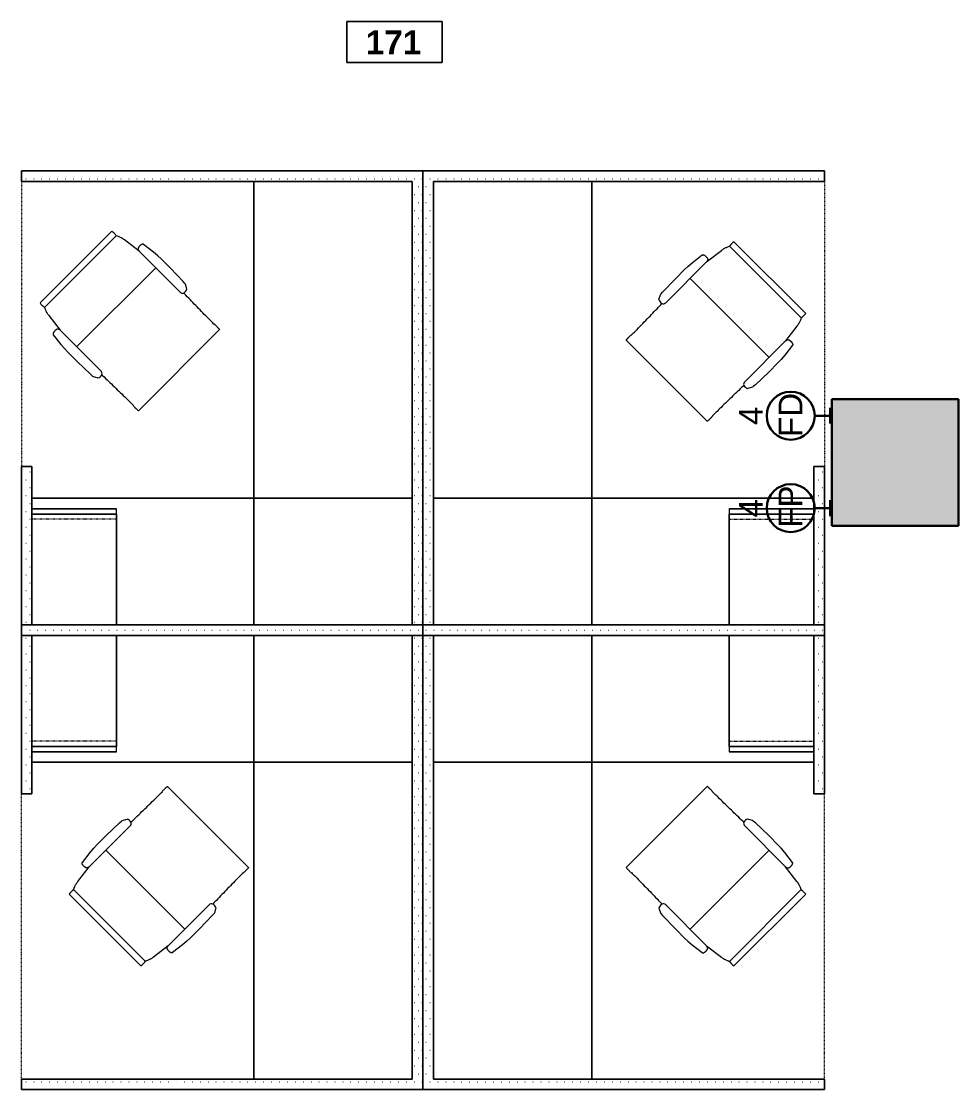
# Model space of a CAD drawing. Header units: inches. Extents: x 587 to 1284, y 1170 to 2052.
# Drawn here: x 915.6 to 1093, y 1626.7 to 1829 of the extents above; entities that cross this region are included whole.
import ezdxf

# ---------------------------------------------------------------- set-up
doc = ezdxf.new("R2010")
doc.units = ezdxf.units.IN
doc.header["$MEASUREMENT"] = 0
doc.linetypes.add('DASH 1_32_', pattern=[0.0625, 0.03125, -0.03125])
doc.linetypes.add('Dash 1_8_', pattern=[0.25, 0.125, -0.125])
for name, color, linetype, lineweight in [('A-ANNO-NOTE', 131, 'Continuous', 9), ('A-AREA-IDEN', 2, 'Continuous', 9), ('B-CL', 7, 'Continuous', 9), ('I-FURN', 30, 'Continuous', 9), ('S-COLS', 52, 'Continuous', 18), ('Victor Bldg - 7th Floor_LINK_dwg', 8, 'Continuous', 9)]:
    doc.layers.add(name, color=color, linetype=linetype, lineweight=lineweight)
doc.styles.add('Swis721 Lt BT', font='swissl.ttf', dxfattribs={"height": 4.5})
doc.styles.add('Swis721 Lt BT_B', font='', dxfattribs={"height": 4.5})
doc.styles.get('Swis721 Lt BT_B').set_extended_font_data('Swis721 Lt BT', bold=True)

# ---------------------------------------------------------------- blocks, each defined once
blk = doc.blocks.new('Concrete-Rectangular-Column - 24_ x 24_-V1-Level 07  POWER _ SIGNAL')
at = {"layer": 'S-COLS', "lineweight": 9}
blk.add_hatch(color=7, dxfattribs=at).paths.add_polyline_path([(12, -12), (12, 12), (-12, 12), (-12, -12), (7.48, -12)], flags=0)
at = {"layer": 'S-COLS', "color": 8, "lineweight": 30}
for p, q in [((12, 12), (-12, 12)), ((-12, 12), (-12, -12)), ((12, -12), (12, 12)), ((-12, -12), (12, -12))]:
    blk.add_line(p, q, dxfattribs=at)
blk = doc.blocks.new('Victor Bldg - 7th Floor_LINK_dwg-6972240-Level 07  POWER _ SIGNAL')
at = {"layer": 'B-CL', "flags": 128}
blk.add_lwpolyline([(1069, 1757.5), (1093, 1757.5), (1093, 1733.5), (1069, 1733.5)], close=True, dxfattribs=at)
blk = doc.blocks.new('Adjustable Workstation 1 - 7 x 6-V15-Level 07  POWER _ SIGNAL')
at = {"layer": 'I-FURN'}
h = blk.add_hatch(dxfattribs=at)
h.set_pattern_fill('FP_6', color=256, style=0, pattern_type=2)
h.set_pattern_definition([(180, (991.584, 1626.75), (-0.75, -1.5), [0.063, -1.437])])
h.paths.add_polyline_path([(52.53, 0), (0, 0), (0, -86), (0.02, -87), (0.05, -86.05), (1, -87), (2, -86), (2, -2), (76, -2), (76, 0), (52.68, 0)], flags=0)
h.paths.add_polyline_path([(76, -56), (74, -56), (74, -86), (76, -86), (76, -62)], flags=0)
h.paths.add_polyline_path([(75, -87), (74.05, -87.95), (39, -87), (2, -88), (76, -88)], flags=0)
for p, q in [((76, 0), (0, 0)), ((0, 0), (0, -88)), ((0, 0), (76, 0)), ((0, -86), (0, 0)), ((76, -2), (76, 0)), ((76, 0), (76, -2)), ((32, -2), (2, -2)), ((2, -2), (2, -86)), ((2, -86), (2, -2)), ((2, -2), (32, -2)), ((2, -86), (2, -2)), ((2, -2), (76, -2)), ((32, -2), (2, -2)), ((2, -2), (2, -62)), ((32, -86), (32, -2)), ((32, -2), (32, -86)), ((76, -2), (32, -2)), ((76, -56), (74, -56)), ((74, -56), (74, -86)), ((74, -62), (74, -56)), ((74, -56), (76, -56)), ((76, -88), (76, -56)), ((76, -56), (76, -86)), ((2, -62), (2, -86)), ((32, -62), (2, -62)), ((2, -62), (2, -86)), ((2, -86), (2, -62)), ((2, -62), (32, -62)), ((74, -62), (32, -62)), ((32, -62), (74, -62)), ((74, -64), (74, -62)), ((74, -86), (74, -62)), ((74, -62), (74, -86)), ((58, -64), (74, -64)), ((58, -64), (74, -64)), ((58, -64), (74, -64)), ((58, -64), (74, -64)), ((58, -64), (74, -64)), ((58, -64), (74, -64)), ((58, -64), (58, -86)), ((74, -64), (58, -64)), ((74, -64), (58, -64)), ((58, -64), (58, -65)), ((74, -64), (58, -64)), ((58, -64), (74, -64)), ((58, -64), (58, -65)), ((58, -64), (58, -65)), ((74, -64), (58, -64)), ((58, -64), (74, -64)), ((58, -64), (58, -65)), ((58, -64), (58, -65)), ((74, -64), (58, -64)), ((58, -64), (74, -64)), ((58, -64), (58, -65)), ((58, -64), (58, -65)), ((74, -86), (74, -64)), ((74, -65), (74, -64)), ((74, -65), (74, -64)), ((74, -64), (74, -65)), ((74, -65), (74, -64)), ((74, -64), (74, -65)), ((74, -65), (74, -64)), ((74, -64), (74, -65)), ((74, -65), (74, -64)), ((58, -65), (74, -65)), ((58, -86), (58, -65)), ((58, -65), (74, -65)), ((74, -65), (58, -65)), ((58, -65), (74, -65)), ((74, -65), (58, -65)), ((58, -65), (74, -65)), ((74, -65), (58, -65)), ((58, -65), (74, -65)), ((74, -65), (74, -86)), ((74, -86), (74, -65)), ((0, -88), (0, -86)), ((2, -86), (32, -86)), ((32, -86), (2, -86)), ((74, -86), (2, -86)), ((2, -86), (32, -86)), ((2, -86), (32, -86)), ((32, -86), (2, -86)), ((32, -86), (58, -86)), ((32, -86), (74, -86)), ((74, -86), (32, -86)), ((58, -86), (74, -86)), ((74, -86), (58, -86)), ((58, -86), (74, -86)), ((76, -86), (76, -88)), ((0, -88), (76, -88)), ((2, -88), (0, -88)), ((32, -88), (2, -88)), ((58, -88), (32, -88)), ((74, -88), (58, -88)), ((76, -88), (74, -88))]:
    blk.add_line(p, q, dxfattribs=at)
at = {"layer": 'I-FURN', "linetype": 'Dash 1_8_'}
for p, q in [((76, 0), (76, -2)), ((76, -2), (76, -56)), ((76, -56), (76, -86)), ((76, -86), (76, -88))]:
    blk.add_line(p, q, dxfattribs=at)
at = {"layer": 'I-FURN', "linetype": 'DASH 1_32_'}
blk.add_line((58, -66), (74, -66), dxfattribs=at)
blk = doc.blocks.new('HermanMiller_Collection_Eames_AluminumGroup_LoungeChairSwivel - Arms Swivel Base-7459861-Level 07  POWER _ SIGNAL')
at = {"layer": 'I-FURN'}
for p, q in [((-6.94, 12.09), (-4.59, 12.38)), ((-4.59, 12.38), (-3.51, 12.46)), ((-3.51, 12.46), (-2.64, 12.49)), ((-2.64, 12.49), (-0.18, 12.49)), ((-0.18, 12.49), (3.32, 12.43)), ((3.32, 12.43), (3.84, 12.38)), ((3.84, 12.38), (3.99, 12.34)), ((3.99, 12.34), (4.64, 12.01)), ((-10.12, 10.12), (-6.61, 10.58)), ((-6.61, 10.58), (-6.94, 10.64)), ((-6.61, 10.58), (4.33, 10.58)), ((-2.19, 10.58), (-2.19, -10.58)), ((4.64, 12.01), (4.83, 11.89)), ((13.22, 10.83), (13.22, 10.86)), ((14.64, 10.85), (14.64, -10.85)), ((-12.96, -9.61), (-12.96, 9.61)), ((-11.95, 9.63), (-11.95, 9.59)), ((-11.95, 9.59), (-11.76, 9.6)), ((-11.76, -9.6), (-11.76, 9.6)), ((-11.95, -9.59), (-11.95, -9.63)), ((-11.76, -9.6), (-11.95, -9.59)), ((-6.61, -10.58), (-10.12, -10.12)), ((-6.94, -10.64), (-6.61, -10.58)), ((-4.59, -12.38), (-6.94, -12.09)), ((-6.61, -10.58), (4.33, -10.58)), ((4.64, -12.01), (3.99, -12.34)), ((4.83, -11.89), (4.64, -12.01)), ((13.22, -10.86), (13.22, -10.83)), ((-3.51, -12.46), (-4.59, -12.38)), ((-2.64, -12.49), (-3.51, -12.46)), ((-0.18, -12.49), (-2.64, -12.49)), ((3.32, -12.43), (-0.18, -12.49)), ((3.84, -12.38), (3.32, -12.43)), ((3.99, -12.34), (3.84, -12.38))]:
    blk.add_line(p, q, dxfattribs=at)
at = {"layer": 'I-FURN', "flags": 128}
for points in [[(4.94, 10.96), (5.23, 10.95), (5.52, 10.95)], [(5.52, -10.95), (5.23, -10.95), (4.94, -10.96)]]:
    blk.add_lwpolyline(points, dxfattribs=at)
at = {"layer": 'I-FURN'}
for centre, radius, start, end in [((4.33, 11.27), 0.69, 270, 332.7502), ((3.68, 11.28), 1.3, 345.8347, 28.1255), ((-12.38, 5.3), 4.35, 84.2936, 97.7064), ((-12.38, -5.3), 4.35, 262.2936, 275.7064), ((4.33, -11.27), 0.69, 27.2498, 90), ((3.68, -11.28), 1.3, 331.8745, 14.1653)]:
    blk.add_arc(centre, radius, start, end, dxfattribs=at)
for points in [[(-10.83, 9.99), (-10.79, 10), (-10.71, 10.02), (-10.55, 10.06), (-10.35, 10.09), (-10.2, 10.11), (-10.12, 10.12)], [(5.52, 10.95), (6.54, 10.92), (8.59, 10.89), (10.68, 10.85), (11.73, 10.84)], [(11.73, 10.84), (11.97, 10.84), (12.47, 10.83), (12.96, 10.83), (13.22, 10.83)], [(-11.76, 9.6), (-11.64, 9.67), (-11.37, 9.8), (-11.02, 9.92), (-10.83, 9.99)], [(-10.83, -9.99), (-11.02, -9.92), (-11.37, -9.8), (-11.64, -9.67), (-11.76, -9.6)], [(-10.12, -10.12), (-10.2, -10.11), (-10.35, -10.09), (-10.55, -10.06), (-10.71, -10.02), (-10.79, -10), (-10.83, -9.99)], [(11.73, -10.84), (10.68, -10.85), (8.59, -10.89), (6.54, -10.92), (5.52, -10.95)], [(13.22, -10.83), (12.96, -10.83), (12.47, -10.83), (11.97, -10.84), (11.73, -10.84)]]:
    blk.add_open_spline(points, degree=3, dxfattribs=at)
for points, knots in [([(-6.94, 10.64), (-6.95, 10.65), (-6.96, 10.65), (-6.99, 10.65), (-7, 10.66), (-7.02, 10.67), (-7.03, 10.68), (-7.05, 10.69), (-7.06, 10.7), (-7.07, 10.71), (-7.08, 10.72), (-7.09, 10.73), (-7.1, 10.74), (-7.11, 10.76), (-7.11, 10.77), (-7.12, 10.78), (-7.13, 10.8), (-7.14, 10.81), (-7.15, 10.83), (-7.16, 10.85), (-7.17, 10.87), (-7.18, 10.9), (-7.2, 10.95), (-7.22, 11.02), (-7.24, 11.11), (-7.25, 11.23), (-7.26, 11.37), (-7.25, 11.52), (-7.23, 11.66), (-7.21, 11.77), (-7.18, 11.85), (-7.16, 11.9), (-7.15, 11.92), (-7.14, 11.94), (-7.13, 11.96), (-7.12, 11.97), (-7.11, 11.98), (-7.1, 12), (-7.09, 12.01), (-7.08, 12.02), (-7.07, 12.03), (-7.06, 12.04), (-7.05, 12.04), (-7.05, 12.05), (-7.03, 12.06), (-7.02, 12.07), (-7, 12.08), (-6.99, 12.08), (-6.97, 12.09), (-6.95, 12.09), (-6.94, 12.09)], [-1, -1, -1, -1, -0.984375, -0.96875, -0.957031, -0.953125, -0.9375, -0.921875, -0.917969, -0.914062, -0.90625, -0.890625, -0.882812, -0.875, -0.867188, -0.859375, -0.84375, -0.835938, -0.828125, -0.8125, -0.796875, -0.78125, -0.75, -0.708333, -0.666667, -0.583333, -0.5, -0.416667, -0.333333, -0.25, -0.208333, -0.1875, -0.166667, -0.15625, -0.145833, -0.135417, -0.125, -0.114583, -0.104167, -0.09375, -0.088542, -0.083333, -0.078125, -0.072917, -0.0625, -0.052083, -0.041667, -0.03125, -0.020833, 0, 0, 0, 0]), ([(13.22, 10.86), (13.22, 10.87), (13.22, 10.87), (13.23, 10.87), (13.25, 10.88), (13.27, 10.88), (13.29, 10.88), (13.32, 10.88), (13.34, 10.88)], [-1, -1, -1, -1, -0.75, -0.625, -0.5, -0.375, -0.25, 0, 0, 0, 0]), ([(13.34, 10.88), (13.4, 10.89), (13.61, 10.9), (13.97, 10.9), (14.25, 10.89), (14.38, 10.89), (14.47, 10.88), (14.54, 10.87), (14.6, 10.87), (14.63, 10.86), (14.64, 10.85), (14.64, 10.85)], [-1, -1, -1, -1, -0.857143, -0.571429, -0.428571, -0.357143, -0.285714, -0.214286, -0.142857, -0.071429, 0, 0, 0, 0]), ([(-6.94, -12.09), (-6.95, -12.09), (-6.96, -12.09), (-6.99, -12.08), (-7, -12.08), (-7.02, -12.07), (-7.03, -12.06), (-7.05, -12.05), (-7.06, -12.04), (-7.07, -12.03), (-7.08, -12.02), (-7.09, -12.01), (-7.1, -12), (-7.11, -11.98), (-7.12, -11.97), (-7.12, -11.96), (-7.13, -11.94), (-7.14, -11.93), (-7.15, -11.91), (-7.16, -11.89), (-7.17, -11.87), (-7.18, -11.84), (-7.21, -11.77), (-7.23, -11.66), (-7.26, -11.47), (-7.26, -11.28), (-7.24, -11.11), (-7.22, -11.02), (-7.2, -10.95), (-7.18, -10.89), (-7.16, -10.85), (-7.15, -10.82), (-7.13, -10.8), (-7.13, -10.78), (-7.12, -10.77), (-7.11, -10.76), (-7.1, -10.74), (-7.08, -10.73), (-7.08, -10.72), (-7.07, -10.71), (-7.06, -10.7), (-7.05, -10.69), (-7.05, -10.69), (-7.03, -10.68), (-7.02, -10.67), (-7, -10.66), (-6.99, -10.65), (-6.97, -10.65), (-6.95, -10.65), (-6.94, -10.64)], [-1, -1, -1, -1, -0.984375, -0.96875, -0.957031, -0.953125, -0.9375, -0.921875, -0.917969, -0.914062, -0.90625, -0.890625, -0.882812, -0.875, -0.867188, -0.859375, -0.84375, -0.835938, -0.828125, -0.8125, -0.796875, -0.78125, -0.75, -0.666667, -0.583333, -0.416667, -0.333333, -0.291667, -0.25, -0.208333, -0.1875, -0.166667, -0.15625, -0.145833, -0.135417, -0.125, -0.114583, -0.104167, -0.09375, -0.088542, -0.083333, -0.078125, -0.072917, -0.0625, -0.052083, -0.041667, -0.03125, -0.020833, 0, 0, 0, 0]), ([(13.34, -10.88), (13.32, -10.88), (13.29, -10.88), (13.27, -10.88), (13.25, -10.88), (13.23, -10.87), (13.22, -10.87), (13.22, -10.87), (13.22, -10.86)], [-1, -1, -1, -1, -0.75, -0.625, -0.5, -0.375, -0.25, 0, 0, 0, 0]), ([(14.64, -10.85), (14.64, -10.86), (14.62, -10.86), (14.52, -10.88), (14.27, -10.9), (13.87, -10.9), (13.54, -10.9), (13.4, -10.89), (13.34, -10.88)], [-1, -1, -1, -1, -0.892857, -0.785714, -0.571429, -0.285714, -0.142857, 0, 0, 0, 0])]:
    blk.add_open_spline(points, degree=3, knots=knots, dxfattribs=at)
blk = doc.blocks.new('Adjustable Workstation 1 - 7 x 6-V16-Level 07  POWER _ SIGNAL')
at = {"layer": 'I-FURN'}
h = blk.add_hatch(dxfattribs=at)
h.set_pattern_fill('FP_7', color=256, style=0, pattern_type=2)
h.set_pattern_definition([(0, (-991.584, -1800.75), (0.75, 1.5), [0.063, -1.437])])
h.paths.add_polyline_path([(2, -88), (76, -88), (75, -87), (74.05, -87.95), (39, -87), (31.05, -87.21)], flags=0)
h.paths.add_polyline_path([(1, -87), (2, -86), (2, -2), (76, -2), (76, 0), (0, 0), (0, -86), (0.02, -87), (0.05, -86.05)], flags=0)
h.paths.add_polyline_path([(76, -86), (76, -56), (74, -56), (74, -86)], flags=0)
for p, q in [((76, 0), (0, 0)), ((0, 0), (0, -88)), ((0, 0), (76, 0)), ((0, -86), (0, 0)), ((76, -2), (76, 0)), ((76, 0), (76, -2)), ((32, -2), (2, -2)), ((2, -2), (2, -86)), ((2, -86), (2, -2)), ((2, -2), (32, -2)), ((2, -86), (2, -2)), ((2, -2), (76, -2)), ((32, -2), (2, -2)), ((2, -2), (2, -62)), ((32, -86), (32, -2)), ((32, -2), (32, -86)), ((76, -2), (32, -2)), ((76, -56), (74, -56)), ((74, -56), (74, -86)), ((74, -62), (74, -56)), ((74, -56), (76, -56)), ((76, -88), (76, -56)), ((76, -56), (76, -86)), ((2, -62), (2, -86)), ((32, -62), (2, -62)), ((2, -62), (2, -86)), ((2, -86), (2, -62)), ((2, -62), (32, -62)), ((74, -62), (32, -62)), ((32, -62), (74, -62)), ((74, -64), (74, -62)), ((74, -86), (74, -62)), ((74, -62), (74, -86)), ((58, -64), (74, -64)), ((58, -64), (74, -64)), ((58, -64), (74, -64)), ((58, -64), (74, -64)), ((58, -64), (74, -64)), ((58, -64), (74, -64)), ((58, -64), (58, -86)), ((74, -64), (58, -64)), ((74, -64), (58, -64)), ((58, -64), (58, -65)), ((74, -64), (58, -64)), ((58, -64), (74, -64)), ((58, -64), (58, -65)), ((58, -64), (58, -65)), ((74, -64), (58, -64)), ((58, -64), (74, -64)), ((58, -64), (58, -65)), ((58, -64), (58, -65)), ((74, -64), (58, -64)), ((58, -64), (74, -64)), ((58, -64), (58, -65)), ((58, -64), (58, -65)), ((74, -86), (74, -64)), ((74, -65), (74, -64)), ((74, -65), (74, -64)), ((74, -64), (74, -65)), ((74, -65), (74, -64)), ((74, -64), (74, -65)), ((74, -65), (74, -64)), ((74, -64), (74, -65)), ((74, -65), (74, -64)), ((58, -65), (74, -65)), ((58, -86), (58, -65)), ((58, -65), (74, -65)), ((74, -65), (58, -65)), ((58, -65), (74, -65)), ((74, -65), (58, -65)), ((58, -65), (74, -65)), ((74, -65), (58, -65)), ((58, -65), (74, -65)), ((74, -65), (74, -86)), ((74, -86), (74, -65)), ((0, -88), (0, -86)), ((2, -86), (32, -86)), ((32, -86), (2, -86)), ((74, -86), (2, -86)), ((2, -86), (32, -86)), ((2, -86), (32, -86)), ((32, -86), (2, -86)), ((32, -86), (58, -86)), ((32, -86), (74, -86)), ((74, -86), (32, -86)), ((58, -86), (74, -86)), ((74, -86), (58, -86)), ((58, -86), (74, -86)), ((76, -86), (76, -88)), ((0, -88), (76, -88)), ((2, -88), (0, -88)), ((32, -88), (2, -88)), ((58, -88), (32, -88)), ((74, -88), (58, -88)), ((76, -88), (74, -88))]:
    blk.add_line(p, q, dxfattribs=at)
at = {"layer": 'I-FURN', "linetype": 'Dash 1_8_'}
for p, q in [((76, 0), (76, -2)), ((76, -2), (76, -56)), ((76, -56), (76, -86)), ((76, -86), (76, -88))]:
    blk.add_line(p, q, dxfattribs=at)
at = {"layer": 'I-FURN', "linetype": 'DASH 1_32_'}
blk.add_line((58, -66), (74, -66), dxfattribs=at)
blk = doc.blocks.new('Adjustable Workstation 1 - 7 x 6-V17-Level 07  POWER _ SIGNAL')
at = {"layer": 'I-FURN'}
h = blk.add_hatch(dxfattribs=at)
h.set_pattern_fill('FP_8', color=256, style=0, pattern_type=2)
h.set_pattern_definition([(0, (-991.584, -1626.75), (0.75, 1.5), [0.063, -1.437])])
h.paths.add_polyline_path([(76, 86), (74, 86), (74, 56), (76, 56), (76, 65)], flags=0)
h.paths.add_polyline_path([(70.82, 0), (76, 0), (76, 2), (2, 2), (2, 86), (39, 87), (74.05, 86.05), (75, 87), (76, 86), (76, 88), (2, 88), (1, 87), (0.05, 87.95), (0.02, 87), (0, 88), (0, 0), (58.18, 0)], flags=0)
for p, q in [((76, 88), (0, 88)), ((0, 88), (0, 0)), ((0, 86), (0, 88)), ((0, 88), (2, 88)), ((2, 88), (32, 88)), ((32, 88), (58, 88)), ((58, 88), (74, 88)), ((74, 88), (76, 88)), ((76, 56), (76, 88)), ((76, 88), (76, 86)), ((0, 0), (0, 86)), ((32, 86), (2, 86)), ((2, 86), (2, 2)), ((2, 2), (2, 86)), ((2, 86), (32, 86)), ((2, 2), (2, 86)), ((2, 86), (74, 86)), ((32, 86), (2, 86)), ((2, 86), (2, 62)), ((32, 86), (2, 86)), ((2, 86), (2, 62)), ((2, 62), (2, 86)), ((2, 86), (32, 86)), ((32, 2), (32, 86)), ((32, 86), (32, 2)), ((58, 86), (32, 86)), ((74, 86), (32, 86)), ((32, 86), (74, 86)), ((74, 86), (58, 86)), ((58, 86), (58, 64)), ((58, 65), (58, 86)), ((58, 86), (74, 86)), ((74, 86), (58, 86)), ((74, 64), (74, 86)), ((74, 86), (74, 65)), ((74, 86), (74, 56)), ((74, 65), (74, 86)), ((74, 62), (74, 86)), ((74, 86), (74, 62)), ((76, 86), (76, 56)), ((74, 65), (58, 65)), ((74, 65), (58, 65)), ((58, 65), (58, 64)), ((74, 65), (58, 65)), ((58, 65), (74, 65)), ((58, 65), (58, 64)), ((58, 65), (58, 64)), ((74, 65), (58, 65)), ((58, 65), (74, 65)), ((58, 65), (58, 64)), ((58, 65), (58, 64)), ((74, 65), (58, 65)), ((58, 65), (74, 65)), ((58, 65), (58, 64)), ((58, 65), (58, 64)), ((74, 64), (74, 65)), ((74, 64), (74, 65)), ((74, 65), (74, 64)), ((74, 64), (74, 65)), ((74, 65), (74, 64)), ((74, 64), (74, 65)), ((74, 65), (74, 64)), ((74, 64), (74, 65)), ((58, 64), (74, 64)), ((58, 64), (74, 64)), ((58, 64), (74, 64)), ((58, 64), (74, 64)), ((58, 64), (74, 64)), ((58, 64), (74, 64)), ((58, 64), (74, 64)), ((58, 64), (74, 64)), ((74, 64), (58, 64)), ((58, 64), (74, 64)), ((74, 64), (58, 64)), ((58, 64), (74, 64)), ((74, 64), (58, 64)), ((58, 64), (74, 64)), ((74, 62), (74, 64)), ((2, 62), (2, 2)), ((2, 62), (32, 62)), ((32, 62), (2, 62)), ((32, 62), (74, 62)), ((74, 62), (32, 62)), ((74, 56), (74, 62)), ((74, 56), (76, 56)), ((76, 56), (74, 56)), ((0, 0), (76, 0)), ((76, 0), (0, 0)), ((2, 2), (32, 2)), ((32, 2), (2, 2)), ((76, 2), (2, 2)), ((2, 2), (32, 2)), ((32, 2), (76, 2)), ((76, 0), (76, 2)), ((76, 2), (76, 0))]:
    blk.add_line(p, q, dxfattribs=at)
at = {"layer": 'I-FURN', "linetype": 'Dash 1_8_'}
for p, q in [((76, 86), (76, 88)), ((76, 56), (76, 86)), ((76, 2), (76, 56)), ((76, 0), (76, 2))]:
    blk.add_line(p, q, dxfattribs=at)
at = {"layer": 'I-FURN', "linetype": 'DASH 1_32_'}
blk.add_line((58, 66), (74, 66), dxfattribs=at)
blk = doc.blocks.new('HermanMiller_Collection_Eames_AluminumGroup_LoungeChairSwivel - Arms Swivel Base-7439117-Level 07  POWER _ SIGNAL')
at = {"layer": 'I-FURN'}
for p, q in [((-4.59, 12.38), (-6.94, 12.09)), ((-3.51, 12.46), (-4.59, 12.38)), ((-2.64, 12.49), (-3.51, 12.46)), ((-0.18, 12.49), (-2.64, 12.49)), ((3.32, 12.43), (-0.18, 12.49)), ((3.84, 12.38), (3.32, 12.43)), ((3.99, 12.34), (3.84, 12.38)), ((4.64, 12.01), (3.99, 12.34)), ((-6.61, 10.58), (-10.12, 10.12)), ((-6.94, 10.64), (-6.61, 10.58)), ((-6.61, 10.58), (4.33, 10.58)), ((-2.19, -10.58), (-2.19, 10.58)), ((4.83, 11.89), (4.64, 12.01)), ((13.22, 10.86), (13.22, 10.83)), ((14.64, -10.85), (14.64, 10.85)), ((-12.96, 9.61), (-12.96, -9.61)), ((-11.95, 9.59), (-11.95, 9.63)), ((-11.76, 9.6), (-11.95, 9.59)), ((-11.76, 9.6), (-11.76, -9.6)), ((-11.95, -9.63), (-11.95, -9.59)), ((-11.95, -9.59), (-11.76, -9.6)), ((-10.12, -10.12), (-6.61, -10.58)), ((-6.61, -10.58), (-6.94, -10.64)), ((-6.94, -12.09), (-4.59, -12.38)), ((-6.61, -10.58), (4.33, -10.58)), ((3.99, -12.34), (4.64, -12.01)), ((4.64, -12.01), (4.83, -11.89)), ((13.22, -10.83), (13.22, -10.86)), ((-4.59, -12.38), (-3.51, -12.46)), ((-3.51, -12.46), (-2.64, -12.49)), ((-2.64, -12.49), (-0.18, -12.49)), ((-0.18, -12.49), (3.32, -12.43)), ((3.32, -12.43), (3.84, -12.38)), ((3.84, -12.38), (3.99, -12.34))]:
    blk.add_line(p, q, dxfattribs=at)
at = {"layer": 'I-FURN', "flags": 128}
for points in [[(5.52, 10.95), (5.23, 10.95), (4.94, 10.96)], [(4.94, -10.96), (5.23, -10.95), (5.52, -10.95)]]:
    blk.add_lwpolyline(points, dxfattribs=at)
at = {"layer": 'I-FURN'}
for centre, radius, start, end in [((4.33, 11.27), 0.69, 270, 332.7502), ((3.68, 11.28), 1.3, 345.8347, 28.1255), ((-12.38, 5.3), 4.35, 84.2936, 97.7064), ((-12.38, -5.3), 4.35, 262.2936, 275.7064), ((4.33, -11.27), 0.69, 27.2498, 90), ((3.68, -11.28), 1.3, 331.8745, 14.1653)]:
    blk.add_arc(centre, radius, start, end, dxfattribs=at)
for points in [[(-10.12, 10.12), (-10.2, 10.11), (-10.35, 10.09), (-10.55, 10.06), (-10.71, 10.02), (-10.79, 10), (-10.83, 9.99)], [(11.73, 10.84), (10.68, 10.85), (8.59, 10.89), (6.54, 10.92), (5.52, 10.95)], [(13.22, 10.83), (12.96, 10.83), (12.47, 10.83), (11.97, 10.84), (11.73, 10.84)], [(-10.83, 9.99), (-11.02, 9.92), (-11.37, 9.8), (-11.64, 9.67), (-11.76, 9.6)], [(-11.76, -9.6), (-11.64, -9.67), (-11.37, -9.8), (-11.02, -9.92), (-10.83, -9.99)], [(-10.83, -9.99), (-10.79, -10), (-10.71, -10.02), (-10.55, -10.06), (-10.35, -10.09), (-10.2, -10.11), (-10.12, -10.12)], [(5.52, -10.95), (6.54, -10.92), (8.59, -10.89), (10.68, -10.85), (11.73, -10.84)], [(11.73, -10.84), (11.97, -10.84), (12.47, -10.83), (12.96, -10.83), (13.22, -10.83)]]:
    blk.add_open_spline(points, degree=3, dxfattribs=at)
for points, knots in [([(-6.94, 12.09), (-6.95, 12.09), (-6.97, 12.09), (-6.99, 12.08), (-7, 12.08), (-7.02, 12.07), (-7.03, 12.06), (-7.05, 12.05), (-7.05, 12.04), (-7.06, 12.04), (-7.07, 12.03), (-7.08, 12.02), (-7.09, 12.01), (-7.1, 12), (-7.11, 11.98), (-7.12, 11.97), (-7.13, 11.96), (-7.14, 11.94), (-7.15, 11.92), (-7.16, 11.9), (-7.18, 11.85), (-7.21, 11.77), (-7.23, 11.66), (-7.25, 11.52), (-7.26, 11.37), (-7.25, 11.23), (-7.24, 11.11), (-7.22, 11.02), (-7.2, 10.95), (-7.18, 10.9), (-7.17, 10.87), (-7.16, 10.85), (-7.15, 10.83), (-7.14, 10.81), (-7.13, 10.8), (-7.12, 10.78), (-7.11, 10.77), (-7.11, 10.76), (-7.1, 10.74), (-7.09, 10.73), (-7.08, 10.72), (-7.07, 10.71), (-7.06, 10.7), (-7.05, 10.69), (-7.03, 10.68), (-7.02, 10.67), (-7, 10.66), (-6.99, 10.65), (-6.96, 10.65), (-6.95, 10.65), (-6.94, 10.64)], [0, 0, 0, 0, 0.020833, 0.03125, 0.041667, 0.052083, 0.0625, 0.072917, 0.078125, 0.083333, 0.088542, 0.09375, 0.104167, 0.114583, 0.125, 0.135417, 0.145833, 0.15625, 0.166667, 0.1875, 0.208333, 0.25, 0.333333, 0.416667, 0.5, 0.583333, 0.666667, 0.708333, 0.75, 0.78125, 0.796875, 0.8125, 0.828125, 0.835938, 0.84375, 0.859375, 0.867188, 0.875, 0.882812, 0.890625, 0.90625, 0.914062, 0.917969, 0.921875, 0.9375, 0.953125, 0.957031, 0.96875, 0.984375, 1, 1, 1, 1]), ([(13.34, 10.88), (13.32, 10.88), (13.29, 10.88), (13.27, 10.88), (13.25, 10.88), (13.23, 10.87), (13.22, 10.87), (13.22, 10.87), (13.22, 10.86)], [0, 0, 0, 0, 0.25, 0.375, 0.5, 0.625, 0.75, 1, 1, 1, 1]), ([(14.64, 10.85), (14.64, 10.85), (14.63, 10.86), (14.6, 10.87), (14.54, 10.87), (14.47, 10.88), (14.38, 10.89), (14.25, 10.89), (13.97, 10.9), (13.61, 10.9), (13.4, 10.89), (13.34, 10.88)], [0, 0, 0, 0, 0.071429, 0.142857, 0.214286, 0.285714, 0.357143, 0.428571, 0.571429, 0.857143, 1, 1, 1, 1]), ([(-6.94, -10.64), (-6.95, -10.65), (-6.97, -10.65), (-6.99, -10.65), (-7, -10.66), (-7.02, -10.67), (-7.03, -10.68), (-7.05, -10.69), (-7.05, -10.69), (-7.06, -10.7), (-7.07, -10.71), (-7.08, -10.72), (-7.08, -10.73), (-7.1, -10.74), (-7.11, -10.76), (-7.12, -10.77), (-7.13, -10.78), (-7.13, -10.8), (-7.15, -10.82), (-7.16, -10.85), (-7.18, -10.89), (-7.2, -10.95), (-7.22, -11.02), (-7.24, -11.11), (-7.26, -11.28), (-7.26, -11.47), (-7.23, -11.66), (-7.21, -11.77), (-7.18, -11.84), (-7.17, -11.87), (-7.16, -11.89), (-7.15, -11.91), (-7.14, -11.93), (-7.13, -11.94), (-7.12, -11.96), (-7.12, -11.97), (-7.11, -11.98), (-7.1, -12), (-7.09, -12.01), (-7.08, -12.02), (-7.07, -12.03), (-7.06, -12.04), (-7.05, -12.05), (-7.03, -12.06), (-7.02, -12.07), (-7, -12.08), (-6.99, -12.08), (-6.96, -12.09), (-6.95, -12.09), (-6.94, -12.09)], [0, 0, 0, 0, 0.020833, 0.03125, 0.041667, 0.052083, 0.0625, 0.072917, 0.078125, 0.083333, 0.088542, 0.09375, 0.104167, 0.114583, 0.125, 0.135417, 0.145833, 0.15625, 0.166667, 0.1875, 0.208333, 0.25, 0.291667, 0.333333, 0.416667, 0.583333, 0.666667, 0.75, 0.78125, 0.796875, 0.8125, 0.828125, 0.835938, 0.84375, 0.859375, 0.867188, 0.875, 0.882812, 0.890625, 0.90625, 0.914062, 0.917969, 0.921875, 0.9375, 0.953125, 0.957031, 0.96875, 0.984375, 1, 1, 1, 1]), ([(13.22, -10.86), (13.22, -10.87), (13.22, -10.87), (13.23, -10.87), (13.25, -10.88), (13.27, -10.88), (13.29, -10.88), (13.32, -10.88), (13.34, -10.88)], [0, 0, 0, 0, 0.25, 0.375, 0.5, 0.625, 0.75, 1, 1, 1, 1]), ([(13.34, -10.88), (13.4, -10.89), (13.54, -10.9), (13.87, -10.9), (14.27, -10.9), (14.52, -10.88), (14.62, -10.86), (14.64, -10.86), (14.64, -10.85)], [0, 0, 0, 0, 0.142857, 0.285714, 0.571429, 0.785714, 0.892857, 1, 1, 1, 1])]:
    blk.add_open_spline(points, degree=3, knots=knots, dxfattribs=at)
blk = doc.blocks.new('Adjustable Workstation 1 - 7 x 6-V18-Level 07  POWER _ SIGNAL')
at = {"layer": 'I-FURN'}
h = blk.add_hatch(dxfattribs=at)
h.set_pattern_fill('FP_9', color=256, style=0, pattern_type=2)
h.set_pattern_definition([(180, (991.584, 1800.75), (-0.75, -1.5), [0.063, -1.437])])
h.paths.add_polyline_path([(76, 86), (74, 86), (74, 56), (76, 56), (76, 65)], flags=0)
h.paths.add_polyline_path([(12.49, 88), (2, 88), (1, 87), (0.05, 87.95), (0.02, 87), (0, 88), (0, 0), (76, 0), (76, 2), (2, 2), (2, 86), (39, 87), (74.05, 86.05), (75, 87), (76, 86), (76, 88), (32, 88)], flags=0)
for p, q in [((76, 88), (0, 88)), ((0, 88), (0, 0)), ((0, 86), (0, 88)), ((0, 88), (2, 88)), ((2, 88), (32, 88)), ((32, 88), (58, 88)), ((58, 88), (74, 88)), ((74, 88), (76, 88)), ((76, 56), (76, 88)), ((76, 88), (76, 86)), ((0, 0), (0, 86)), ((32, 86), (2, 86)), ((2, 86), (2, 2)), ((2, 2), (2, 86)), ((2, 86), (32, 86)), ((2, 2), (2, 86)), ((2, 86), (74, 86)), ((32, 86), (2, 86)), ((2, 86), (2, 62)), ((32, 86), (2, 86)), ((2, 86), (2, 62)), ((2, 62), (2, 86)), ((2, 86), (32, 86)), ((32, 2), (32, 86)), ((32, 86), (32, 2)), ((58, 86), (32, 86)), ((74, 86), (32, 86)), ((32, 86), (74, 86)), ((74, 86), (58, 86)), ((58, 86), (58, 64)), ((58, 65), (58, 86)), ((58, 86), (74, 86)), ((74, 86), (58, 86)), ((74, 64), (74, 86)), ((74, 86), (74, 65)), ((74, 86), (74, 56)), ((74, 65), (74, 86)), ((74, 62), (74, 86)), ((74, 86), (74, 62)), ((76, 86), (76, 56)), ((74, 65), (58, 65)), ((74, 65), (58, 65)), ((58, 65), (58, 64)), ((74, 65), (58, 65)), ((58, 65), (74, 65)), ((58, 65), (58, 64)), ((58, 65), (58, 64)), ((74, 65), (58, 65)), ((58, 65), (74, 65)), ((58, 65), (58, 64)), ((58, 65), (58, 64)), ((74, 65), (58, 65)), ((58, 65), (74, 65)), ((58, 65), (58, 64)), ((58, 65), (58, 64)), ((74, 64), (74, 65)), ((74, 64), (74, 65)), ((74, 65), (74, 64)), ((74, 64), (74, 65)), ((74, 65), (74, 64)), ((74, 64), (74, 65)), ((74, 65), (74, 64)), ((74, 64), (74, 65)), ((58, 64), (74, 64)), ((58, 64), (74, 64)), ((58, 64), (74, 64)), ((58, 64), (74, 64)), ((58, 64), (74, 64)), ((58, 64), (74, 64)), ((58, 64), (74, 64)), ((58, 64), (74, 64)), ((74, 64), (58, 64)), ((58, 64), (74, 64)), ((74, 64), (58, 64)), ((58, 64), (74, 64)), ((74, 64), (58, 64)), ((58, 64), (74, 64)), ((74, 62), (74, 64)), ((2, 62), (2, 2)), ((2, 62), (32, 62)), ((32, 62), (2, 62)), ((32, 62), (74, 62)), ((74, 62), (32, 62)), ((74, 56), (74, 62)), ((74, 56), (76, 56)), ((76, 56), (74, 56)), ((0, 0), (76, 0)), ((76, 0), (0, 0)), ((2, 2), (32, 2)), ((32, 2), (2, 2)), ((76, 2), (2, 2)), ((2, 2), (32, 2)), ((32, 2), (76, 2)), ((76, 0), (76, 2)), ((76, 2), (76, 0))]:
    blk.add_line(p, q, dxfattribs=at)
at = {"layer": 'I-FURN', "linetype": 'Dash 1_8_'}
for p, q in [((76, 86), (76, 88)), ((76, 56), (76, 86)), ((76, 2), (76, 56)), ((76, 0), (76, 2))]:
    blk.add_line(p, q, dxfattribs=at)
at = {"layer": 'I-FURN', "linetype": 'DASH 1_32_'}
blk.add_line((58, 66), (74, 66), dxfattribs=at)
blk = doc.blocks.new('Room Tag - Room Name and Number-3379422-Level 07  POWER _ SIGNAL')
at = {"layer": 'A-AREA-IDEN'}
for p, q in [((-0.1881, -0.1636), (-0.1881, -0.0018)), ((-0.1881, -0.0018), (0.1869, -0.0018)), ((0.1869, -0.0018), (-0.1881, -0.0018)), ((-0.1881, -0.0018), (-0.1881, -0.1636)), ((0.1869, -0.0018), (0.1869, -0.1636)), ((0.1869, -0.1636), (0.1869, -0.0018)), ((0.1869, -0.1636), (-0.1881, -0.1636)), ((-0.1881, -0.1636), (0.1869, -0.1636))]:
    blk.add_line(p, q, dxfattribs=at)

msp = doc.modelspace()

# ---------------------------------------------------------------- linework, layer by layer
at = {"layer": 'A-ANNO-NOTE', "lineweight": 30}
for p, q in [((1068.67, 1754.37), (1065.74, 1754.37)), ((1068.67, 1755.87), (1068.67, 1752.87)), ((1068.67, 1738.37), (1068.67, 1735.37)), ((1068.67, 1736.87), (1065.74, 1736.87))]:
    msp.add_line(p, q, dxfattribs=at)
for centre in [(1061.21, 1754.37), (1061.21, 1736.87)]:
    msp.add_circle(centre, 4.54, dxfattribs=at)

# ---------------------------------------------------------------- block references
at = {"layer": 'A-AREA-IDEN', "xscale": 47.99999999999997, "yscale": 47.99999999999997, "zscale": 47.99999999999997}
msp.add_blockref('Room Tag - Room Name and Number-3379422-Level 07  POWER _ SIGNAL', (986.25, 1829.14), dxfattribs=at)
at = {"layer": 'I-FURN'}
for name, p, rotation in [('Adjustable Workstation 1 - 7 x 6-V18-Level 07  POWER _ SIGNAL', (991.58, 1800.75), 180), ('HermanMiller_Collection_Eames_AluminumGroup_LoungeChairSwivel - Arms Swivel Base-7439117-Level 07  POWER _ SIGNAL', (935.08, 1773.35), 315.0000000000017), ('HermanMiller_Collection_Eames_AluminumGroup_LoungeChairSwivel - Arms Swivel Base-7459861-Level 07  POWER _ SIGNAL', (1048.09, 1771.35), 224.9999999999998), ('Adjustable Workstation 1 - 7 x 6-V15-Level 07  POWER _ SIGNAL', (991.58, 1626.75), 180), ('HermanMiller_Collection_Eames_AluminumGroup_LoungeChairSwivel - Arms Swivel Base-7459861-Level 07  POWER _ SIGNAL', (940.58, 1666.15), 44.99999999999959), ('HermanMiller_Collection_Eames_AluminumGroup_LoungeChairSwivel - Arms Swivel Base-7439117-Level 07  POWER _ SIGNAL', (1048.09, 1666.15), 135.0000000000015)]:
    msp.add_blockref(name, p, dxfattribs=dict(at, rotation=rotation))
for name, p in [('Adjustable Workstation 1 - 7 x 6-V16-Level 07  POWER _ SIGNAL', (991.58, 1800.75)), ('Adjustable Workstation 1 - 7 x 6-V17-Level 07  POWER _ SIGNAL', (991.58, 1626.75))]:
    msp.add_blockref(name, p, dxfattribs=at)
at = {"layer": 'S-COLS', "lineweight": 9}
msp.add_blockref('Concrete-Rectangular-Column - 24_ x 24_-V1-Level 07  POWER _ SIGNAL', (1081, 1745.5), dxfattribs=at)
at = {"layer": 'Victor Bldg - 7th Floor_LINK_dwg', "color": 7}
msp.add_blockref('Victor Bldg - 7th Floor_LINK_dwg-6972240-Level 07  POWER _ SIGNAL', (0, 0), dxfattribs=at)

# ---------------------------------------------------------------- texts
at = {"layer": 'A-ANNO-NOTE', "char_height": 4.5, "attachment_point": 1, "rotation": 90, "style": 'Swis721 Lt BT'}
for s, insert, width in [('FD', (1058.92, 1750.32), 9.8475), ('4', (1051.43, 1752.61), 4.0905), ('FP', (1058.92, 1733.13), 9.09), ('4', (1051.43, 1735.11), 4.0905)]:
    msp.add_mtext(s, dxfattribs=dict(at, insert=insert, width=width))
at = {"layer": 'A-AREA-IDEN', "insert": (980.79, 1827.33), "char_height": 4.5, "width": 12.726, "attachment_point": 1, "style": 'Swis721 Lt BT_B'}
msp.add_mtext('171', dxfattribs=at)

doc.saveas('drawing.dxf')
